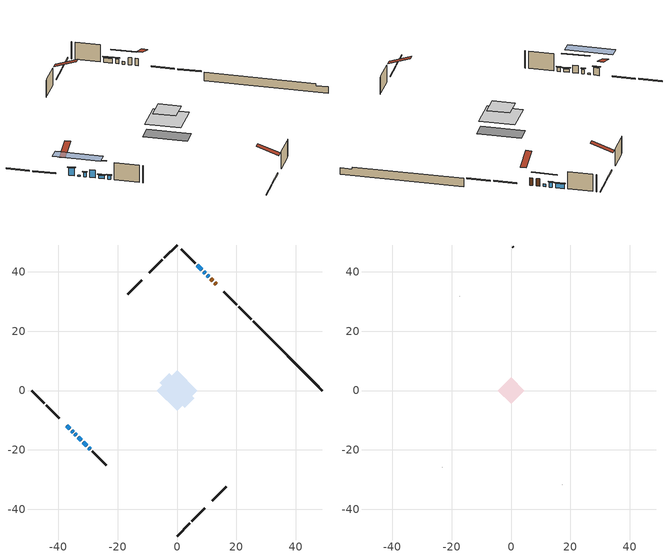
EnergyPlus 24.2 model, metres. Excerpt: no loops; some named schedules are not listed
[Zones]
conditioned space
 floor adiabatic (AdiabaticFloorConstruction): -6.83,0 0,6.83 6.83,0 0,-6.83 z3.36
 floor foundation (Slab1 construction): -5.82,2.56 -2.56,5.82 5.82,-2.56 2.56,-5.82 z-1.52
 wall outside (RimJoist1 construction): 0,-49.03 4.36,-44.66 / -49.03,0 -44.66,-4.36 / 0,49.03 -4.36,44.66 / 25.09,23.93 20.73,28.3 z0.92:1.22
 wall outside (RimJoist2 construction): 5.02,-44.01 9.39,-39.64 / -44.01,-5.02 -39.64,-9.39 / -5.02,44.01 -9.39,39.64 / 20.07,28.96 15.71,33.32 z0.92:1.22
 wall outside (AdiabaticWallConstruction 1): 13.27,35.76 12.67,36.36 / 12.02,37.01 11.42,37.61 z0.92:2.95
 wall outside (AdiabaticWallConstruction): 10.76,38.27 10.22,38.81 z0.92:1.68; -37.2,-11.83 -36.12,-12.91 / -33.29,-15.74 -32.21,-16.82 z0.92:3.05; -35.47,-13.56 -35.03,-14 z0.92:1.23; 9.57,39.46 9.02,40 / 8.37,40.66 6.75,42.28 z0.92:2.19; -34.38,-14.65 -33.95,-15.08 z0.92:2.14; -31.56,-17.47 -30.48,-18.55 z0.92:1.84; -29.82,-19.21 -29.28,-19.75 z0.92:1.94
 wall outside (Wall1 construction): 11.83,-37.2 16.55,-32.48 / -28.62,-20.4 -23.9,-25.13 / -11.83,37.2 -16.55,32.48 / 6.09,42.93 1.37,47.66 z0.92:5.8
 wall foundation (FoundationWall1 construction): 25.75,23.28,-1.52 25.75,23.28,0.92 46.7,2.33,0.92 46.7,2.33,0.34 49.03,0,0.34 49.03,0,-1.52
 window (WindowConstruction): 10.76,38.27 10.22,38.81 z0.92:1.68
 window (WindowConstruction 7): -37.2,-11.83 -36.12,-12.91 z0.92:3.05
 window (WindowConstruction 8): -35.47,-13.56 -35.03,-13.99 z0.92:1.22
 window (WindowConstruction 1): 9.56,39.46 9.03,40 z0.92:2.19
 window (WindowConstruction 2): 8.37,40.66 6.75,42.28 z0.92:2.19
 window (WindowConstruction 3): -34.38,-14.65 -33.95,-15.08 z0.92:2.14
 window (WindowConstruction 4): -33.29,-15.74 -32.21,-16.82 z0.92:3.05
 window (WindowConstruction 5): -31.55,-17.47 -30.48,-18.55 z0.92:1.83
 window (WindowConstruction 6): -29.82,-19.21 -29.28,-19.75 z0.92:1.93
 door (Door): 13.27,35.76 12.67,36.36 z0.92:2.95
 door (Door 1): 12.01,37.01 11.42,37.61 z0.92:2.95
 ceiling adiabatic (AdiabaticFloorConstruction): 0,-6.83 6.83,0 0,6.83 -6.83,0 z3.36
attic - vented
 floor to conditioned space (Floor1 construction Reversed): -4.4,0 0,4.4 4.4,0 0,-4.4 z5.8
 wall outside (Wall3 construction): 17.21,-31.82 17.27,-31.76 / -23.25,-25.78 -23.19,-25.84 / -17.21,31.82 -17.27,31.76 / 0.72,48.31 0.66,48.37 z0.92:5.8
 roof outside (Roof1 construction): 11.17,-37.86,5.8 6.89,-33.58,7.82 5.76,-34.7,7.82 10.04,-38.99,5.8; -37.86,-11.17,5.8 -33.58,-6.89,7.82 -34.7,-5.76,7.82 -38.99,-10.04,5.8; -11.17,37.86,5.8 -6.89,33.58,7.82 -5.76,34.7,7.82 -10.04,38.99,5.8; 13.92,35.11,5.8 9.64,30.82,7.82 10.77,29.7,7.82 15.05,33.98,5.8
shading: 8.06,40.96 12.92,36.11 13.13,36.32 8.28,41.18 z4.73; -35.91,-13.12 -37.41,-11.62 -37.62,-11.83 -36.12,-13.33 z3.35; -30.72,-18.31 -39.78,-9.25 -41.94,-11.41 -32.88,-20.46 z7.32; 8.81,40.21 9.78,39.25 9.99,39.46 9.03,40.43 z2.49; 6.54,42.49 8.58,40.45 8.79,40.66 6.75,42.7 z2.49; -33.74,-15.29 -34.59,-14.44 -34.8,-14.65 -33.95,-15.51 z2.44; -30.05,-18.97 -35.45,-13.58 -35.66,-13.79 -30.27,-19.19 z6.1; -30.27,-18.76 -31.77,-17.26 -31.98,-17.47 -30.48,-18.97 z2.13; -29.07,-19.96 -30.03,-19 -30.24,-19.21 -29.28,-20.17 z2.23
[Building]
Building 1: Terrain=Suburbs
[Site:Location]
Toronto City Centre_ON: Latitude {deg}=43.63; Longitude {deg}=-79.39; Time Zone {hr}=-5; Elevation {m}=77; Keep Site Location Information=Yes
[Site:GroundTemperature:Shallow]
5.01852, 3.26908, 3.12898, 3.95918, 7.29196, 10.6092, 13.4851, 15.3069, 15.4617, 13.9799, 11.1774, 7.9619
[Site:WaterMainsTemperature]
Calculation Method=Schedule; Temperature Schedule=mains temperature schedule
[Material] Roughness=Rough; Thermal Absorptance=0.9
Name | Thickness {m} | Conductivity {W/m-K} | Density {kg/m3} | Specific Heat {J/kg-K} | Solar Absorptance | Visible Absorptance
asphalt or fiberglass shingles | 0.00635 | 0.162714 | 1121.4 | 1465.45 | 0.4 | 0.4
ceiling stud and cavity | 0.1397 | 0.0764328 | 65.682 | 1177.47 | 0.7 | 0.7
concrete 4.0 in. | 0.1016 | 1.803125 | 2242.8 | 837.4 | 0.7 | 0.7
concrete 8.0 in. | 0.2032 | 1.803125 | 2242.8 | 837.4 | 0.7 | 0.7
door material | 0.04445 | 0.053851 | 512.64 | 1214.23 | 0.7 | 0.7
door material 1 | 0.04445 | 0.327969 | 512.64 | 1214.23 | 0.7 | 0.7
floor covering | 0.0127 | 0.0433444 | 54.468 | 1339.84 | 0.6 | 0.6
floor rigid ins; wall rigid ins | 0.512978 | 0.029427 | 32.04 | 1214.23 | 0.7 | 0.7
floor stud and cavity | 0.1397 | 1.75129 | 37.0049 | 1207.88 | 0.7 | 0.7
furniture material conditioned space 1 | 0.1524 | 0.115458 | 640.8 | 1214.23 | 0.6 | 0.6
gypsum board | 0.00254 | 0.160291 | 801 | 837.4 | 0.6 | 0.6
gypsum board 1 | 0.0127 | 0.160291 | 801 | 837.4 | 0.6 | 0.6
osb sheathing 0.75 in. | 0.01905 | 0.115458 | 512.64 | 1214.23 | 0.7 | 0.7
rim joist stud and cavity | 0.0508 | 0.177588 | 50.32683 | 1063.81 | 0.6 | 0.6
rim joist stud and cavity 1 | 0.0508 | 0.182071 | 50.32683 | 1063.81 | 0.6 | 0.6
wall stud and cavity | 0.0889 | 0.258623 | 50.32683 | 1063.81 | 0.7 | 0.7
wall stud and cavity 1 | 0.0889 | 6.9971 | 50.32683 | 1063.81 | 0.6 | 0.6
wall stud and cavity 2 | 0.0889 | 0.380278 | 52.3479 | 1209.89 | 0.7 | 0.7
wall stud and cavity 3 | 0.0889 | 0.391764 | 83.0341 | 1211.67 | 0.7 | 0.7
wood siding | 0.00254 | 0.102417 | 544.68 | 1172.36 | 0.4 | 0.4
wood siding 1; wood siding 2; wood siding 3 | 0.0254 | 0.102417 | 544.68 | 1172.36 | 0.7 | 0.7
[WindowMaterial:SimpleGlazingSystem]
Name | U-Factor {W/m2-K} | Solar Heat Gain Coefficient
WindowMaterial | 3.276206 | 0.46
WindowMaterial 1 | 3.27961 | 0.53
WindowMaterial 2 | 3.27223 | 0.56
WindowMaterial 3 | 3.10132 | 0.6
WindowMaterial 4 | 3.28927 | 0.63
WindowMaterial 5 | 3.28416 | 0.56
WindowMaterial 6 | 3.27848 | 0.5
WindowMaterial 7 | 3.17854 | 0.29
[Construction]
AdiabaticFloorConstruction: floor stud and cavity, floor rigid ins, osb sheathing 0.75 in., floor covering
AdiabaticWallConstruction: wood siding 2, wall rigid ins, wall stud and cavity 2, gypsum board 1
AdiabaticWallConstruction 1: wood siding 3, wall rigid ins, wall stud and cavity 2, gypsum board 1
Door: door material
Door 1: door material 1
Floor1 construction Reversed: gypsum board 1, ceiling stud and cavity
FoundationWall1 construction: concrete 8.0 in.
furniture construction conditioned space 1: furniture material conditioned space 1
PartitionWallConstruction: gypsum board 1, wall stud and cavity 3, gypsum board 1
RimJoist1 construction: wood siding 1, rim joist stud and cavity
RimJoist2 construction: wood siding 1, rim joist stud and cavity 1
Roof1 construction: asphalt or fiberglass shingles
Slab1 construction: concrete 4.0 in.
Wall1 construction: wood siding, wall stud and cavity, gypsum board
Wall3 construction: wood siding, wall stud and cavity 1
WindowConstruction: WindowMaterial
WindowConstruction 1: WindowMaterial 1
WindowConstruction 2: WindowMaterial 2
WindowConstruction 3: WindowMaterial 3
WindowConstruction 4; WindowConstruction 7: WindowMaterial 4
WindowConstruction 5: WindowMaterial 5
WindowConstruction 6: WindowMaterial 6
WindowConstruction 8: WindowMaterial 7
[Zone] Multiplier=1; Part of Total Floor Area=Yes
Name | Volume {m3}
attic - vented | 12.6641
conditioned space | 360.6
[Space]
Name | Zone | Volume {m3}
attic - vented 1 | attic - vented | 12.6641
conditioned space 1 | conditioned space | 360.6
[ZoneInfiltration:EffectiveLeakageArea]
infil attic - vented 1: Zone or Space=attic - vented 1; Schedule=Always On Discrete; Effective Air Leakage Area {cm2}=1627.37; Stack Coefficient=0.000479482; Wind Coefficient=1.47947e-05
[ZoneMixing]
whole house fan mix: Zone or Space=attic - vented; Schedule=Always On Continuous; Design Flow Rate Calculation Method=Flow/Zone; Design Flow Rate {m3/s}=0; Source Zone or Space=conditioned space
[SurfaceProperty:ExposedFoundationPerimeter]
Slab1: Exposed Perimeter Calculation Method=TotalExposedPerimeter; Total Exposed Perimeter {m}=32.919
[InternalMass] Zone or ZoneList=conditioned space; Space or SpaceList=conditioned space 1
Name | Construction | Surface Area {m2}
furniture mass conditioned space 1 | furniture construction conditioned space 1 | 59.1719
partition wall mass | PartitionWallConstruction | 147.93
[Lights]
interior lighting: Zone or ZoneList or Space or SpaceList=conditioned space 1; Schedule=interior lighting schedule; Design Level Calculation Method=LightingLevel; Lighting Level {W}=343.2; Return Air Fraction=0; Fraction Radiant=0.6; Fraction Visible=0.2; Fraction Replaceable=1
[People]
occupants: Zone or ZoneList or Space or SpaceList=conditioned space 1; Number of People Schedule=occupants schedule; Number of People Calculation Method=People; Number of People=3; Fraction Radiant=0.314171; Sensible Heat Fraction=0.56303; Activity Level Schedule=occupants activity schedule; Carbon Dioxide Generation Rate {m3/s-W}=0; Enable ASHRAE 55 Comfort Warnings=No; Mean Radiant Temperature Calculation Type=EnclosureAveraged
[ElectricEquipment] Zone or ZoneList or Space or SpaceList=conditioned space 1; Design Level Calculation Method=EquipmentLevel
Name | Schedule | Design Level {W} | Fraction Latent | Fraction Radiant | Fraction Lost
clothes dryer | clothes dryer schedule | 140.772 | 0.015 | 0.081 | 0.85
clothes washer | clothes washer schedule | 32.1985 | 0.03 | 0.162 | 0.7
cooking range | cooking range schedule | 215.147 | 0.08 | 0.432 | 0.2
dishwasher | dishwasher schedule | 66.8632 | 0.3 | 0.18 | 0.4
fridge | fridge schedule | 72.9452 | 0 | 0.6 | 0
mech vent bath fan 0 | mech vent bath fan 0 schedule | 50.2 | 0 | 0 | 1
mech vent house fan | mech vent house fan schedule | 0 | 0 | 0 | 1
mech vent house fan cfis | mech vent house fan cfis schedule | 0 | 0 | 0 | 0
mech vent range fan 0 | mech vent range fan 0 schedule | 57 | 0 | 0 | 1
misc plug loads | misc plug loads schedule | 494.7 | 0.045 | 0.513 | 0.1
whole house fan | Always On Discrete | 0 | 0 | 0 | 1
[OtherEquipment] Zone or ZoneList or Space or SpaceList=conditioned space 1; Design Level Calculation Method=EquipmentLevel
Name | Fuel Type | Schedule | Design Level {W} | Fraction Latent | Fraction Radiant | Fraction Lost
clothes dryer 1 | Electricity | clothes dryer schedule | 0 | 0.015 | 0.081 | 0.85
cooking range 1 | Electricity | cooking range schedule | 0 | 0.08 | 0.432 | 0.2
general water use latent | None | general water use schedule | 62.594 | 1 | 0 | 0
general water use sensible | None | general water use schedule | -61.6891 | 0 | 0.6 | 0
mech vent house fan latent load | None | Always On Discrete | 0 | 1 | 0 | 0
mech vent house fan sensible load | None | Always On Discrete | 0 | 0 | 0 | 0
water heater energy adjustment1 | NaturalGas | Always On Discrete | 0.01 | 0 | 0 | 1
[ZoneInfiltration:DesignFlowRate] Zone or ZoneList or Space or SpaceList=conditioned space 1; Schedule=Always On Discrete; Design Flow Rate Calculation Method=Flow/Zone; Design Flow Rate {m3/s}=0
infil flow; natural vent flow; whole house fan flow
[Foundation:Kiva]
Foundation Kiva 1: Initial Indoor Air Temperature {C}=18; Wall Height Above Grade {m}=0.919978; Wall Depth Below Slab {m}=0.2032
[Foundation:Kiva:Settings]
Soil Conductivity {W/m-K}=0.849921; Soil Density {kg/m3}=1842.3; Soil Specific Heat {J/kg-K}=418.7; Ground Solar Absorptivity=0.9; Ground Thermal Absorptivity=0.9; Ground Surface Roughness {m}=0.03; Far-Field Width {m}=40; Deep-Ground Boundary Condition=ZeroFlux; Deep-Ground Depth {m}=40; Minimum Cell Dimension {m}=0.2; Maximum Cell Growth Coefficient=3; Simulation Timestep=Timestep
[Exterior:Lights]
exterior lighting: Schedule=exterior lighting schedule; Design Level {W}=75.6
[Schedule:Constant]
Name | Hourly Value
Always On Continuous; mech vent house fan schedule; mech vent house fan cfis schedule; Always On Discrete | 1
occupants activity schedule | 117.228
fridge schedule | 0
[Schedule:Day:Interval]
interior lighting schedule day: No, 01:00, 0.108182, 04:00, 0.0901515, 05:00, 0.0991667, 06:00, 0.162273, 07:00, 0.270455, 08:00, 0.342576, 10:00, 0.369621, 11:00, 0.351591, 12:00, 0.333561, 13:00, 0.324545, 14:00, 0.31553, 15:00, 0.333561, 16:00, 0.369621, 17:00, 0.450758, 18:00, 0.585985, 19:00, 0.775303, 20:00, 0.955606, 21:00, 0.991667, 22:00, 0.712197, 23:00, 0.360606, 24:00, 0.162273
interior lighting schedule default day: No, 24:00, 0
[Schedule:Week:Daily]
interior lighting schedule Week Rule - Jan1-Jan27: interior lighting schedule day, interior lighting schedule day, interior lighting schedule day, interior lighting schedule day, interior lighting schedule day, interior lighting schedule day, interior lighting schedule day, interior lighting schedule default day, interior lighting schedule default day, interior lighting schedule default day, interior lighting schedule default day, interior lighting schedule default day
interior lighting schedule Week Rule - Jan28-Feb3: interior lighting schedule day, interior lighting schedule day, interior lighting schedule day, interior lighting schedule day, interior lighting schedule day 1, interior lighting schedule day 1, interior lighting schedule day 1, interior lighting schedule default day, interior lighting schedule default day, interior lighting schedule default day, interior lighting schedule default day, interior lighting schedule default day
interior lighting schedule Week Rule - Feb4-Feb24: interior lighting schedule day 1, interior lighting schedule day 1, interior lighting schedule day 1, interior lighting schedule day 1, interior lighting schedule day 1, interior lighting schedule day 1, interior lighting schedule day 1, interior lighting schedule default day, interior lighting schedule default day, interior lighting schedule default day, interior lighting schedule default day, interior lighting schedule default day
interior lighting schedule Week Rule - Feb25-Mar3: interior lighting schedule day 1, interior lighting schedule day 1, interior lighting schedule day 1, interior lighting schedule day 1, interior lighting schedule day 2, interior lighting schedule day 2, interior lighting schedule day 2, interior lighting schedule default day, interior lighting schedule default day, interior lighting schedule default day, interior lighting schedule default day, interior lighting schedule default day
interior lighting schedule Week Rule - Mar4-Mar31: interior lighting schedule day 2, interior lighting schedule day 2, interior lighting schedule day 2, interior lighting schedule day 2, interior lighting schedule day 2, interior lighting schedule day 2, interior lighting schedule day 2, interior lighting schedule default day, interior lighting schedule default day, interior lighting schedule default day, interior lighting schedule default day, interior lighting schedule default day
interior lighting schedule Week Rule - Apr1-Apr28: interior lighting schedule day 3, interior lighting schedule day 3, interior lighting schedule day 3, interior lighting schedule day 3, interior lighting schedule day 3, interior lighting schedule day 3, interior lighting schedule day 3, interior lighting schedule default day, interior lighting schedule default day, interior lighting schedule default day, interior lighting schedule default day, interior lighting schedule default day
interior lighting schedule Week Rule - Apr29-May5: interior lighting schedule day 3, interior lighting schedule day 3, interior lighting schedule day 4, interior lighting schedule day 4, interior lighting schedule day 4, interior lighting schedule day 4, interior lighting schedule day 4, interior lighting schedule default day, interior lighting schedule default day, interior lighting schedule default day, interior lighting schedule default day, interior lighting schedule default day
interior lighting schedule Week Rule - May6-May26: interior lighting schedule day 4, interior lighting schedule day 4, interior lighting schedule day 4, interior lighting schedule day 4, interior lighting schedule day 4, interior lighting schedule day 4, interior lighting schedule day 4, interior lighting schedule default day, interior lighting schedule default day, interior lighting schedule default day, interior lighting schedule default day, interior lighting schedule default day
interior lighting schedule Week Rule - May27-Jun2: interior lighting schedule day 4, interior lighting schedule day 4, interior lighting schedule day 4, interior lighting schedule day 4, interior lighting schedule day 4, interior lighting schedule day 5, interior lighting schedule day 5, interior lighting schedule default day, interior lighting schedule default day, interior lighting schedule default day, interior lighting schedule default day, interior lighting schedule default day
interior lighting schedule Week Rule - Jun3-Jun30: interior lighting schedule day 5, interior lighting schedule day 5, interior lighting schedule day 5, interior lighting schedule day 5, interior lighting schedule day 5, interior lighting schedule day 5, interior lighting schedule day 5, interior lighting schedule default day, interior lighting schedule default day, interior lighting schedule default day, interior lighting schedule default day, interior lighting schedule default day
interior lighting schedule Week Rule - Jul1-Jul28: interior lighting schedule day 6, interior lighting schedule day 6, interior lighting schedule day 6, interior lighting schedule day 6, interior lighting schedule day 6, interior lighting schedule day 6, interior lighting schedule day 6, interior lighting schedule default day, interior lighting schedule default day, interior lighting schedule default day, interior lighting schedule default day, interior lighting schedule default day
interior lighting schedule Week Rule - Jul29-Aug4: interior lighting schedule day 6, interior lighting schedule day 6, interior lighting schedule day 6, interior lighting schedule day 7, interior lighting schedule day 7, interior lighting schedule day 7, interior lighting schedule day 7, interior lighting schedule default day, interior lighting schedule default day, interior lighting schedule default day, interior lighting schedule default day, interior lighting schedule default day
interior lighting schedule Week Rule - Aug5-Aug25: interior lighting schedule day 7, interior lighting schedule day 7, interior lighting schedule day 7, interior lighting schedule day 7, interior lighting schedule day 7, interior lighting schedule day 7, interior lighting schedule day 7, interior lighting schedule default day, interior lighting schedule default day, interior lighting schedule default day, interior lighting schedule default day, interior lighting schedule default day
interior lighting schedule Week Rule - Aug26-Sep1: interior lighting schedule day 7, interior lighting schedule day 7, interior lighting schedule day 7, interior lighting schedule day 7, interior lighting schedule day 7, interior lighting schedule day 7, interior lighting schedule day 8, interior lighting schedule default day, interior lighting schedule default day, interior lighting schedule default day, interior lighting schedule default day, interior lighting schedule default day
interior lighting schedule Week Rule - Sep2-Sep29: interior lighting schedule day 8, interior lighting schedule day 8, interior lighting schedule day 8, interior lighting schedule day 8, interior lighting schedule day 8, interior lighting schedule day 8, interior lighting schedule day 8, interior lighting schedule default day, interior lighting schedule default day, interior lighting schedule default day, interior lighting schedule default day, interior lighting schedule default day
interior lighting schedule Week Rule - Sep30-Oct6: interior lighting schedule day 8, interior lighting schedule day 9, interior lighting schedule day 9, interior lighting schedule day 9, interior lighting schedule day 9, interior lighting schedule day 9, interior lighting schedule day 9, interior lighting schedule default day, interior lighting schedule default day, interior lighting schedule default day, interior lighting schedule default day, interior lighting schedule default day
interior lighting schedule Week Rule - Oct7-Oct27: interior lighting schedule day 9, interior lighting schedule day 9, interior lighting schedule day 9, interior lighting schedule day 9, interior lighting schedule day 9, interior lighting schedule day 9, interior lighting schedule day 9, interior lighting schedule default day, interior lighting schedule default day, interior lighting schedule default day, interior lighting schedule default day, interior lighting schedule default day
interior lighting schedule Week Rule - Oct28-Nov3: interior lighting schedule day 9, interior lighting schedule day 9, interior lighting schedule day 9, interior lighting schedule day 9, interior lighting schedule day 10, interior lighting schedule day 10, interior lighting schedule day 10, interior lighting schedule default day, interior lighting schedule default day, interior lighting schedule default day, interior lighting schedule default day, interior lighting schedule default day
interior lighting schedule Week Rule - Nov4-Nov24: interior lighting schedule day 10, interior lighting schedule day 10, interior lighting schedule day 10, interior lighting schedule day 10, interior lighting schedule day 10, interior lighting schedule day 10, interior lighting schedule day 10, interior lighting schedule default day, interior lighting schedule default day, interior lighting schedule default day, interior lighting schedule default day, interior lighting schedule default day
interior lighting schedule Week Rule - Nov25-Dec1: interior lighting schedule day 10, interior lighting schedule day 10, interior lighting schedule day 10, interior lighting schedule day 10, interior lighting schedule day 10, interior lighting schedule day 10, interior lighting schedule day 11, interior lighting schedule default day, interior lighting schedule default day, interior lighting schedule default day, interior lighting schedule default day, interior lighting schedule default day
interior lighting schedule Week Rule - Dec2-Dec31: interior lighting schedule day 11, interior lighting schedule day 11, interior lighting schedule day 11, interior lighting schedule day 11, interior lighting schedule day 11, interior lighting schedule day 11, interior lighting schedule day 11, interior lighting schedule default day, interior lighting schedule default day, interior lighting schedule default day, interior lighting schedule default day, interior lighting schedule default day
occupants schedule Week Rule - Jan1-Dec31: occupants schedule day, occupants schedule day, occupants schedule day, occupants schedule day, occupants schedule day, occupants schedule day, occupants schedule day, occupants schedule default day, occupants schedule default day, occupants schedule default day, occupants schedule default day, occupants schedule default day
clothes dryer schedule Week Rule - Jan1-Dec31: clothes dryer schedule day, clothes dryer schedule day, clothes dryer schedule day, clothes dryer schedule day, clothes dryer schedule day, clothes dryer schedule day, clothes dryer schedule day, clothes dryer schedule default day, clothes dryer schedule default day, clothes dryer schedule default day, clothes dryer schedule default day, clothes dryer schedule default day
clothes washer schedule Week Rule - Jan1-Dec31: clothes washer schedule day, clothes washer schedule day, clothes washer schedule day, clothes washer schedule day, clothes washer schedule day, clothes washer schedule day, clothes washer schedule day, clothes washer schedule default day, clothes washer schedule default day, clothes washer schedule default day, clothes washer schedule default day, clothes washer schedule default day
cooking range schedule Week Rule - Jan1-Dec31: cooking range schedule day, cooking range schedule day, cooking range schedule day, cooking range schedule day, cooking range schedule day, cooking range schedule day, cooking range schedule day, cooking range schedule default day, cooking range schedule default day, cooking range schedule default day, cooking range schedule default day, cooking range schedule default day
dishwasher schedule Week Rule - Jan1-Dec31: dishwasher schedule day, dishwasher schedule day, dishwasher schedule day, dishwasher schedule day, dishwasher schedule day, dishwasher schedule day, dishwasher schedule day, dishwasher schedule default day, dishwasher schedule default day, dishwasher schedule default day, dishwasher schedule default day, dishwasher schedule default day
mech vent bath fan 0 schedule Week Rule - Jan1-Dec31: mech vent bath fan 0 schedule day, mech vent bath fan 0 schedule day, mech vent bath fan 0 schedule day, mech vent bath fan 0 schedule day, mech vent bath fan 0 schedule day, mech vent bath fan 0 schedule day, mech vent bath fan 0 schedule day, mech vent bath fan 0 schedule default day, mech vent bath fan 0 schedule default day, mech vent bath fan 0 schedule default day, mech vent bath fan 0 schedule default day, mech vent bath fan 0 schedule default day
mech vent range fan 0 schedule Week Rule - Jan1-Dec31: mech vent range fan 0 schedule day, mech vent range fan 0 schedule day, mech vent range fan 0 schedule day, mech vent range fan 0 schedule day, mech vent range fan 0 schedule day, mech vent range fan 0 schedule day, mech vent range fan 0 schedule day, mech vent range fan 0 schedule default day, mech vent range fan 0 schedule default day, mech vent range fan 0 schedule default day, mech vent range fan 0 schedule default day, mech vent range fan 0 schedule default day
misc plug loads schedule Week Rule - Jan1-Dec31: misc plug loads schedule day, misc plug loads schedule day, misc plug loads schedule day, misc plug loads schedule day, misc plug loads schedule day, misc plug loads schedule day, misc plug loads schedule day, misc plug loads schedule default day, misc plug loads schedule default day, misc plug loads schedule default day, misc plug loads schedule default day, misc plug loads schedule default day
general water use schedule Week Rule - Jan1-Dec31: general water use schedule day, general water use schedule day, general water use schedule day, general water use schedule day, general water use schedule day, general water use schedule day, general water use schedule day, general water use schedule default day, general water use schedule default day, general water use schedule default day, general water use schedule default day, general water use schedule default day
exterior lighting schedule Week Rule - Jan1-Jan27: exterior lighting schedule day, exterior lighting schedule day, exterior lighting schedule day, exterior lighting schedule day, exterior lighting schedule day, exterior lighting schedule day, exterior lighting schedule day, exterior lighting schedule default day, exterior lighting schedule default day, exterior lighting schedule default day, exterior lighting schedule default day, exterior lighting schedule default day
exterior lighting schedule Week Rule - Jan28-Feb3: exterior lighting schedule day, exterior lighting schedule day, exterior lighting schedule day, exterior lighting schedule day, exterior lighting schedule day 1, exterior lighting schedule day 1, exterior lighting schedule day 1, exterior lighting schedule default day, exterior lighting schedule default day, exterior lighting schedule default day, exterior lighting schedule default day, exterior lighting schedule default day
exterior lighting schedule Week Rule - Feb4-Feb24: exterior lighting schedule day 1, exterior lighting schedule day 1, exterior lighting schedule day 1, exterior lighting schedule day 1, exterior lighting schedule day 1, exterior lighting schedule day 1, exterior lighting schedule day 1, exterior lighting schedule default day, exterior lighting schedule default day, exterior lighting schedule default day, exterior lighting schedule default day, exterior lighting schedule default day
exterior lighting schedule Week Rule - Feb25-Mar3: exterior lighting schedule day 1, exterior lighting schedule day 1, exterior lighting schedule day 1, exterior lighting schedule day 1, exterior lighting schedule day 2, exterior lighting schedule day 2, exterior lighting schedule day 2, exterior lighting schedule default day, exterior lighting schedule default day, exterior lighting schedule default day, exterior lighting schedule default day, exterior lighting schedule default day
exterior lighting schedule Week Rule - Mar4-Mar31: exterior lighting schedule day 2, exterior lighting schedule day 2, exterior lighting schedule day 2, exterior lighting schedule day 2, exterior lighting schedule day 2, exterior lighting schedule day 2, exterior lighting schedule day 2, exterior lighting schedule default day, exterior lighting schedule default day, exterior lighting schedule default day, exterior lighting schedule default day, exterior lighting schedule default day
exterior lighting schedule Week Rule - Apr1-Apr28: exterior lighting schedule day 3, exterior lighting schedule day 3, exterior lighting schedule day 3, exterior lighting schedule day 3, exterior lighting schedule day 3, exterior lighting schedule day 3, exterior lighting schedule day 3, exterior lighting schedule default day, exterior lighting schedule default day, exterior lighting schedule default day, exterior lighting schedule default day, exterior lighting schedule default day
exterior lighting schedule Week Rule - Apr29-May5: exterior lighting schedule day 3, exterior lighting schedule day 3, exterior lighting schedule day 4, exterior lighting schedule day 4, exterior lighting schedule day 4, exterior lighting schedule day 4, exterior lighting schedule day 4, exterior lighting schedule default day, exterior lighting schedule default day, exterior lighting schedule default day, exterior lighting schedule default day, exterior lighting schedule default day
exterior lighting schedule Week Rule - May6-May26: exterior lighting schedule day 4, exterior lighting schedule day 4, exterior lighting schedule day 4, exterior lighting schedule day 4, exterior lighting schedule day 4, exterior lighting schedule day 4, exterior lighting schedule day 4, exterior lighting schedule default day, exterior lighting schedule default day, exterior lighting schedule default day, exterior lighting schedule default day, exterior lighting schedule default day
exterior lighting schedule Week Rule - May27-Jun2: exterior lighting schedule day 4, exterior lighting schedule day 4, exterior lighting schedule day 4, exterior lighting schedule day 4, exterior lighting schedule day 4, exterior lighting schedule day 5, exterior lighting schedule day 5, exterior lighting schedule default day, exterior lighting schedule default day, exterior lighting schedule default day, exterior lighting schedule default day, exterior lighting schedule default day
exterior lighting schedule Week Rule - Jun3-Jun30: exterior lighting schedule day 5, exterior lighting schedule day 5, exterior lighting schedule day 5, exterior lighting schedule day 5, exterior lighting schedule day 5, exterior lighting schedule day 5, exterior lighting schedule day 5, exterior lighting schedule default day, exterior lighting schedule default day, exterior lighting schedule default day, exterior lighting schedule default day, exterior lighting schedule default day
exterior lighting schedule Week Rule - Jul1-Jul28: exterior lighting schedule day 6, exterior lighting schedule day 6, exterior lighting schedule day 6, exterior lighting schedule day 6, exterior lighting schedule day 6, exterior lighting schedule day 6, exterior lighting schedule day 6, exterior lighting schedule default day, exterior lighting schedule default day, exterior lighting schedule default day, exterior lighting schedule default day, exterior lighting schedule default day
exterior lighting schedule Week Rule - Jul29-Aug4: exterior lighting schedule day 6, exterior lighting schedule day 6, exterior lighting schedule day 6, exterior lighting schedule day 7, exterior lighting schedule day 7, exterior lighting schedule day 7, exterior lighting schedule day 7, exterior lighting schedule default day, exterior lighting schedule default day, exterior lighting schedule default day, exterior lighting schedule default day, exterior lighting schedule default day
exterior lighting schedule Week Rule - Aug5-Aug25: exterior lighting schedule day 7, exterior lighting schedule day 7, exterior lighting schedule day 7, exterior lighting schedule day 7, exterior lighting schedule day 7, exterior lighting schedule day 7, exterior lighting schedule day 7, exterior lighting schedule default day, exterior lighting schedule default day, exterior lighting schedule default day, exterior lighting schedule default day, exterior lighting schedule default day
exterior lighting schedule Week Rule - Aug26-Sep1: exterior lighting schedule day 7, exterior lighting schedule day 7, exterior lighting schedule day 7, exterior lighting schedule day 7, exterior lighting schedule day 7, exterior lighting schedule day 7, exterior lighting schedule day 8, exterior lighting schedule default day, exterior lighting schedule default day, exterior lighting schedule default day, exterior lighting schedule default day, exterior lighting schedule default day
exterior lighting schedule Week Rule - Sep2-Sep29: exterior lighting schedule day 8, exterior lighting schedule day 8, exterior lighting schedule day 8, exterior lighting schedule day 8, exterior lighting schedule day 8, exterior lighting schedule day 8, exterior lighting schedule day 8, exterior lighting schedule default day, exterior lighting schedule default day, exterior lighting schedule default day, exterior lighting schedule default day, exterior lighting schedule default day
exterior lighting schedule Week Rule - Sep30-Oct6: exterior lighting schedule day 8, exterior lighting schedule day 9, exterior lighting schedule day 9, exterior lighting schedule day 9, exterior lighting schedule day 9, exterior lighting schedule day 9, exterior lighting schedule day 9, exterior lighting schedule default day, exterior lighting schedule default day, exterior lighting schedule default day, exterior lighting schedule default day, exterior lighting schedule default day
exterior lighting schedule Week Rule - Oct7-Oct27: exterior lighting schedule day 9, exterior lighting schedule day 9, exterior lighting schedule day 9, exterior lighting schedule day 9, exterior lighting schedule day 9, exterior lighting schedule day 9, exterior lighting schedule day 9, exterior lighting schedule default day, exterior lighting schedule default day, exterior lighting schedule default day, exterior lighting schedule default day, exterior lighting schedule default day
exterior lighting schedule Week Rule - Oct28-Nov3: exterior lighting schedule day 9, exterior lighting schedule day 9, exterior lighting schedule day 9, exterior lighting schedule day 9, exterior lighting schedule day 10, exterior lighting schedule day 10, exterior lighting schedule day 10, exterior lighting schedule default day, exterior lighting schedule default day, exterior lighting schedule default day, exterior lighting schedule default day, exterior lighting schedule default day
exterior lighting schedule Week Rule - Nov4-Nov24: exterior lighting schedule day 10, exterior lighting schedule day 10, exterior lighting schedule day 10, exterior lighting schedule day 10, exterior lighting schedule day 10, exterior lighting schedule day 10, exterior lighting schedule day 10, exterior lighting schedule default day, exterior lighting schedule default day, exterior lighting schedule default day, exterior lighting schedule default day, exterior lighting schedule default day
exterior lighting schedule Week Rule - Nov25-Dec1: exterior lighting schedule day 10, exterior lighting schedule day 10, exterior lighting schedule day 10, exterior lighting schedule day 10, exterior lighting schedule day 10, exterior lighting schedule day 10, exterior lighting schedule day 11, exterior lighting schedule default day, exterior lighting schedule default day, exterior lighting schedule default day, exterior lighting schedule default day, exterior lighting schedule default day
exterior lighting schedule Week Rule - Dec2-Dec31: exterior lighting schedule day 11, exterior lighting schedule day 11, exterior lighting schedule day 11, exterior lighting schedule day 11, exterior lighting schedule day 11, exterior lighting schedule day 11, exterior lighting schedule day 11, exterior lighting schedule default day, exterior lighting schedule default day, exterior lighting schedule default day, exterior lighting schedule default day, exterior lighting schedule default day
[Schedule:Year]
interior lighting schedule: interior lighting schedule Week Rule - Jan1-Jan27, 1, 1, 1, 27, interior lighting schedule Week Rule - Jan28-Feb3, 1, 28, 2, 3, interior lighting schedule Week Rule - Feb4-Feb24, 2, 4, 2, 24, interior lighting schedule Week Rule - Feb25-Mar3, 2, 25, 3, 3, interior lighting schedule Week Rule - Mar4-Mar31, 3, 4, 3, 31, interior lighting schedule Week Rule - Apr1-Apr28, 4, 1, 4, 28, interior lighting schedule Week Rule - Apr29-May5, 4, 29, 5, 5, interior lighting schedule Week Rule - May6-May26, 5, 6, 5, 26, interior lighting schedule Week Rule - May27-Jun2, 5, 27, 6, 2, interior lighting schedule Week Rule - Jun3-Jun30, 6, 3, 6, 30, interior lighting schedule Week Rule - Jul1-Jul28, 7, 1, 7, 28, interior lighting schedule Week Rule - Jul29-Aug4, 7, 29, 8, 4, interior lighting schedule Week Rule - Aug5-Aug25, 8, 5, 8, 25, interior lighting schedule Week Rule - Aug26-Sep1, 8, 26, 9, 1, interior lighting schedule Week Rule - Sep2-Sep29, 9, 2, 9, 29, interior lighting schedule Week Rule - Sep30-Oct6, 9, 30, 10, 6, interior lighting schedule Week Rule - Oct7-Oct27, 10, 7, 10, 27, interior lighting schedule Week Rule - Oct28-Nov3, 10, 28, 11, 3, interior lighting schedule Week Rule - Nov4-Nov24, 11, 4, 11, 24, interior lighting schedule Week Rule - Nov25-Dec1, 11, 25, 12, 1, interior lighting schedule Week Rule - Dec2-Dec31, 12, 2, 12, 31
occupants schedule: occupants schedule Week Rule - Jan1-Dec31, 1, 1, 12, 31
clothes dryer schedule: clothes dryer schedule Week Rule - Jan1-Dec31, 1, 1, 12, 31
clothes washer schedule: clothes washer schedule Week Rule - Jan1-Dec31, 1, 1, 12, 31
cooking range schedule: cooking range schedule Week Rule - Jan1-Dec31, 1, 1, 12, 31
dishwasher schedule: dishwasher schedule Week Rule - Jan1-Dec31, 1, 1, 12, 31
mech vent bath fan 0 schedule: mech vent bath fan 0 schedule Week Rule - Jan1-Dec31, 1, 1, 12, 31
mech vent range fan 0 schedule: mech vent range fan 0 schedule Week Rule - Jan1-Dec31, 1, 1, 12, 31
misc plug loads schedule: misc plug loads schedule Week Rule - Jan1-Dec31, 1, 1, 12, 31
general water use schedule: general water use schedule Week Rule - Jan1-Dec31, 1, 1, 12, 31
exterior lighting schedule: exterior lighting schedule Week Rule - Jan1-Jan27, 1, 1, 1, 27, exterior lighting schedule Week Rule - Jan28-Feb3, 1, 28, 2, 3, exterior lighting schedule Week Rule - Feb4-Feb24, 2, 4, 2, 24, exterior lighting schedule Week Rule - Feb25-Mar3, 2, 25, 3, 3, exterior lighting schedule Week Rule - Mar4-Mar31, 3, 4, 3, 31, exterior lighting schedule Week Rule - Apr1-Apr28, 4, 1, 4, 28, exterior lighting schedule Week Rule - Apr29-May5, 4, 29, 5, 5, exterior lighting schedule Week Rule - May6-May26, 5, 6, 5, 26, exterior lighting schedule Week Rule - May27-Jun2, 5, 27, 6, 2, exterior lighting schedule Week Rule - Jun3-Jun30, 6, 3, 6, 30, exterior lighting schedule Week Rule - Jul1-Jul28, 7, 1, 7, 28, exterior lighting schedule Week Rule - Jul29-Aug4, 7, 29, 8, 4, exterior lighting schedule Week Rule - Aug5-Aug25, 8, 5, 8, 25, exterior lighting schedule Week Rule - Aug26-Sep1, 8, 26, 9, 1, exterior lighting schedule Week Rule - Sep2-Sep29, 9, 2, 9, 29, exterior lighting schedule Week Rule - Sep30-Oct6, 9, 30, 10, 6, exterior lighting schedule Week Rule - Oct7-Oct27, 10, 7, 10, 27, exterior lighting schedule Week Rule - Oct28-Nov3, 10, 28, 11, 3, exterior lighting schedule Week Rule - Nov4-Nov24, 11, 4, 11, 24, exterior lighting schedule Week Rule - Nov25-Dec1, 11, 25, 12, 1, exterior lighting schedule Week Rule - Dec2-Dec31, 12, 2, 12, 31
[Schedule:Compact]
mains temperature schedule: Through: 01/01, For: AllDays, Until: 24:00, 8.80333, Through: 01/02, For: AllDays, Until: 24:00, 8.74333, Through: 01/03, For: AllDays, Until: 24:00, 8.68389, Through: 01/04, For: AllDays, Until: 24:00, 8.62611, Through: 01/05, For: AllDays, Until: 24:00, 8.56944, Through: 01/06, For: AllDays, Until: 24:00, 8.51389, Through: 01/07, For: AllDays, Until: 24:00, 8.45944, Through: 01/08, For: AllDays, Until: 24:00, 8.40611, Through: 01/09, For: AllDays, Until: 24:00, 8.35389, Through: 01/10, For: AllDays, Until: 24:00, 8.30278, Through: 01/11, For: AllDays, Until: 24:00, 8.25333, Through: 01/12, For: AllDays, Until: 24:00, 8.205, Through: 01/13, For: AllDays, Until: 24:00, 8.15778, Through: 01/14, For: AllDays, Until: 24:00, 8.11222, Through: 01/15, For: AllDays, Until: 24:00, 8.06778, Through: 01/16, For: AllDays, Until: 24:00, 8.02444, Through: 01/17, For: AllDays, Until: 24:00, 7.98222, Through: 01/18, For: AllDays, Until: 24:00, 7.94167, Through: 01/19, For: AllDays, Until: 24:00, 7.90222, Through: 01/20, For: AllDays, Until: 24:00, 7.86444, Through: 01/21, For: AllDays, Until: 24:00, 7.82778, Through: 01/22, For: AllDays, Until: 24:00, 7.79278, Through: 01/23, For: AllDays, Until: 24:00, 7.75889, Through: 01/24, For: AllDays, Until: 24:00, 7.72667, Through: 01/25, For: AllDays, Until: 24:00, 7.69556, Through: 01/26, For: AllDays, Until: 24:00, 7.66611, Through: 01/27, For: AllDays, Until: 24:00, 7.63778, Through: 01/28, For: AllDays, Until: 24:00, 7.61111, Through: 01/29, For: AllDays, Until: 24:00, 7.58556, Through: 01/30, For: AllDays, Until: 24:00, 7.56167, Through: 01/31, For: AllDays, Until: 24:00, 7.53944, Through: 02/01, For: AllDays, Until: 24:00, 7.51833, Through: 02/02, For: AllDays, Until: 24:00, 7.49889, Through: 02/03, For: AllDays, Until: 24:00, 7.48111, Through: 02/04, For: AllDays, Until: 24:00, 7.46444, Through: 02/05, For: AllDays, Until: 24:00, 7.44944, Through: 02/06, For: AllDays, Until: 24:00, 7.43556, Through: 02/07, For: AllDays, Until: 24:00, 7.42333, Through: 02/08, For: AllDays, Until: 24:00, 7.41278, Through: 02/09, For: AllDays, Until: 24:00, 7.40389, Through: 02/10, For: AllDays, Until: 24:00, 7.39611, Through: 02/11, For: AllDays, Until: 24:00, 7.39, Through: 02/12, For: AllDays, Until: 24:00, 7.38556, Through: 02/13, For: AllDays, Until: 24:00, 7.38222, Through: 02/14, For: AllDays, Until: 24:00, 7.38056, Through: 02/15, For: AllDays, Until: 24:00, 7.38056, Through: 02/16, For: AllDays, Until: 24:00, 7.38222, Through: 02/17, For: AllDays, Until: 24:00, 7.385, Through: 02/18, For: AllDays, Until: 24:00, 7.38944, Through: 02/19, For: AllDays, Until: 24:00, 7.395, Through: 02/20, For: AllDays, Until: 24:00, 7.40278, Through: 02/21, For: AllDays, Until: 24:00, 7.41167, Through: 02/22, For: AllDays, Until: 24:00, 7.42222, Through: 02/23, For: AllDays, Until: 24:00, 7.43389, Through: 02/24, For: AllDays, Until: 24:00, 7.44722, Through: 02/25, For: AllDays, Until: 24:00, 7.46222, Through: 02/26, For: AllDays, Until: 24:00, 7.47833, Through: 02/27, For: AllDays, Until: 24:00, 7.49611, Through: 02/28, For: AllDays, Until: 24:00, 7.51556, Through: 03/01, For: AllDays, Until: 24:00, 7.53667, Through: 03/02, For: AllDays, Until: 24:00, 7.55889, Through: 03/03, For: AllDays, Until: 24:00, 7.58222, Through: 03/04, For: AllDays, Until: 24:00, 7.60722, Through: 03/05, For: AllDays, Until: 24:00, 7.63389, Through: 03/06, For: AllDays, Until: 24:00, 7.66222, Through: 03/07, For: AllDays, Until: 24:00, 7.69111, Through: 03/08, For: AllDays, Until: 24:00, 7.72222, Through: 03/09, For: AllDays, Until: 24:00, 7.75444, Through: 03/10, For: AllDays, Until: 24:00, 7.78778, Through: 03/11, For: AllDays, Until: 24:00, 7.82278, Through: 03/12, For: AllDays, Until: 24:00, 7.85944, Through: 03/13, For: AllDays, Until: 24:00, 7.89722, Through: 03/14, For: AllDays, Until: 24:00, 7.93611, Through: 03/15, For: AllDays, Until: 24:00, 7.97667, Through: 03/16, For: AllDays, Until: 24:00, 8.01833, Through: 03/17, For: AllDays, Until: 24:00, 8.06167, Through: 03/18, For: AllDays, Until: 24:00, 8.10611, Through: 03/19, For: AllDays, Until: 24:00, 8.15167, Through: 03/20, For: AllDays, Until: 24:00, 8.19833, Through: 03/21, For: AllDays, Until: 24:00, 8.24667, Through: 03/22, For: AllDays, Until: 24:00, 8.29611, Through: 03/23, For: AllDays, Until: 24:00, 8.34667, Through: 03/24, For: AllDays, Until: 24:00, 8.39889, Through: 03/25, For: AllDays, Until: 24:00, 8.45167, Through: 03/26, For: AllDays, Until: 24:00, 8.50611, Through: 03/27, For: AllDays, Until: 24:00, 8.56167, Through: 03/28, For: AllDays, Until: 24:00, 8.61833, Through: 03/29, For: AllDays, Until: 24:00, 8.67611, Through: 03/30, For: AllDays, Until: 24:00, 8.735, Through: 03/31, For: AllDays, Until: 24:00, 8.795, Through: 04/01, For: AllDays, Until: 24:00, 8.85611, Through: 04/02, For: AllDays, Until: 24:00, 8.91833, Through: 04/03, For: AllDays, Until: 24:00, 8.98167, Through: 04/04, For: AllDays, Until: 24:00, 9.04556, Through: 04/05, For: AllDays, Until: 24:00, 9.11111, Through: 04/06, For: AllDays, Until: 24:00, 9.17722, Through: 04/07, For: AllDays, Until: 24:00, 9.24444, Through: 04/08, For: AllDays, Until: 24:00, 9.31222, Through: 04/09, For: AllDays, Until: 24:00, 9.38167, Through: 04/10, For: AllDays, Until: 24:00, 9.45167, Through: 04/11, For: AllDays, Until: 24:00, 9.52222, Through: 04/12, For: AllDays, Until: 24:00, 9.59444, Through: 04/13, For: AllDays, Until: 24:00, 9.66667, Through: 04/14, For: AllDays, Until: 24:00, 9.74, Through: 04/15, For: AllDays, Until: 24:00, 9.81444, Through: 04/16, For: AllDays, Until: 24:00, 9.88944, Through: 04/17, For: AllDays, Until: 24:00, 9.96556, Through: 04/18, For: AllDays, Until: 24:00, 10.0417, Through: 04/19, For: AllDays, Until: 24:00, 10.1189, Through: 04/20, For: AllDays, Until: 24:00, 10.1972, Through: 04/21, For: AllDays, Until: 24:00, 10.2756, Through: 04/22, For: AllDays, Until: 24:00, 10.355, Through: 04/23, For: AllDays, Until: 24:00, 10.435, Through: 04/24, For: AllDays, Until: 24:00, 10.515, Through: 04/25, For: AllDays, Until: 24:00, 10.5961, Through: 04/26, For: AllDays, Until: 24:00, 10.6778, Through: 04/27, For: AllDays, Until: 24:00, 10.76, Through: 04/28, For: AllDays, Until: 24:00, 10.8428, Through: 04/29, For: AllDays, Until: 24:00, 10.9261, Through: 04/30, For: AllDays, Until: 24:00, 11.0094, Through: 05/01, For: AllDays, Until: 24:00, 11.0933, Through: 05/02, For: AllDays, Until: 24:00, 11.1778, Through: 05/03, For: AllDays, Until: 24:00, 11.2628, Through: 05/04, For: AllDays, Until: 24:00, 11.3478, Through: 05/05, For: AllDays, Until: 24:00, 11.4333, Through: 05/06, For: AllDays, Until: 24:00, 11.5189, Through: 05/07, For: AllDays, Until: 24:00, 11.605, Through: 05/08, For: AllDays, Until: 24:00, 11.6917, Through: 05/09, For: AllDays, Until: 24:00, 11.7778, Through: 05/10, For: AllDays, Until: 24:00, 11.865, Through: 05/11, For: AllDays, Until: 24:00, 11.9517, Through: 05/12, For: AllDays, Until: 24:00, 12.0389, Through: 05/13, For: AllDays, Until: 24:00, 12.1261, Through: 05/14, For: AllDays, Until: 24:00, 12.2133, Through: 05/15, For: AllDays, Until: 24:00, 12.3006, Through: 05/16, For: AllDays, Until: 24:00, 12.3883, Through: 05/17, For: AllDays, Until: 24:00, 12.4756, Through: 05/18, For: AllDays, Until: 24:00, 12.5628, Through: 05/19, For: AllDays, Until: 24:00, 12.6506, Through: 05/20, For: AllDays, Until: 24:00, 12.7378, Through: 05/21, For: AllDays, Until: 24:00, 12.825, Through: 05/22, For: AllDays, Until: 24:00, 12.9122, Through: 05/23, For: AllDays, Until: 24:00, 12.9994, Through: 05/24, For: AllDays, Until: 24:00, 13.0861, Through: 05/25, For: AllDays, Until: 24:00, 13.1728, Through: 05/26, For: AllDays, Until: 24:00, 13.2594, Through: 05/27, For: AllDays, Until: 24:00, 13.3456, Through: 05/28, For: AllDays, Until: 24:00, 13.4317, Through: 05/29, For: AllDays, Until: 24:00, 13.5172, Through: 05/30, For: AllDays, Until: 24:00, 13.6028, Through: 05/31, For: AllDays, Until: 24:00, 13.6878, Through: 06/01, For: AllDays, Until: 24:00, 13.7722, Through: 06/02, For: AllDays, Until: 24:00, 13.8567, Through: 06/03, For: AllDays, Until: 24:00, 13.9406, Through: 06/04, For: AllDays, Until: 24:00, 14.0239, Through: 06/05, For: AllDays, Until: 24:00, 14.1067, Through: 06/06, For: AllDays, Until: 24:00, 14.1894, Through: 06/07, For: AllDays, Until: 24:00, 14.2711, Through: 06/08, For: AllDays, Until: 24:00, 14.3528, Through: 06/09, For: AllDays, Until: 24:00, 14.4339, Through: 06/10, For: AllDays, Until: 24:00, 14.5139, Through: 06/11, For: AllDays, Until: 24:00, 14.5939, Through: 06/12, For: AllDays, Until: 24:00, 14.6728, Through: 06/13, For: AllDays, Until: 24:00, 14.7511, Through: 06/14, For: AllDays, Until: 24:00, 14.8289, Through: 06/15, For: AllDays, Until: 24:00, 14.9061, Through: 06/16, For: AllDays, Until: 24:00, 14.9822, Through: 06/17, For: AllDays, Until: 24:00, 15.0578, Through: 06/18, For: AllDays, Until: 24:00, 15.1328, Through: 06/19, For: AllDays, Until: 24:00, 15.2067, Through: 06/20, For: AllDays, Until: 24:00, 15.28, Through: 06/21, For: AllDays, Until: 24:00, 15.3522, Through: 06/22, For: AllDays, Until: 24:00, 15.4239, Through: 06/23, For: AllDays, Until: 24:00, 15.4944, Through: 06/24, For: AllDays, Until: 24:00, 15.5639, Through: 06/25, For: AllDays, Until: 24:00, 15.6328, Through: 06/26, For: AllDays, Until: 24:00, 15.7006, Through: 06/27, For: AllDays, Until: 24:00, 15.7678, Through: 06/28, For: AllDays, Until: 24:00, 15.8333, Through: 06/29, For: AllDays, Until: 24:00, 15.8983, Through: 06/30, For: AllDays, Until: 24:00, 15.9622, Through: 07/01, For: AllDays, Until: 24:00, 16.025, Through: 07/02, For: AllDays, Until: 24:00, 16.0872, Through: 07/03, For: AllDays, Until: 24:00, 16.1478, Through: 07/04, For: AllDays, Until: 24:00, 16.2072, Through: 07/05, For: AllDays, Until: 24:00, 16.2661, Through: 07/06, For: AllDays, Until: 24:00, 16.3233, Through: 07/07, For: AllDays, Until: 24:00, 16.3794, Through: 07/08, For: AllDays, Until: 24:00, 16.435, Through: 07/09, For: AllDays, Until: 24:00, 16.4889, Through: 07/10, For: AllDays, Until: 24:00, 16.5417, Through: 07/11, For: AllDays, Until: 24:00, 16.5928, Through: 07/12, For: AllDays, Until: 24:00, 16.6433, Through: 07/13, For: AllDays, Until: 24:00, 16.6922, Through: 07/14, For: AllDays, Until: 24:00, 16.74, Through: 07/15, For: AllDays, Until: 24:00, 16.7867, Through: 07/16, For: AllDays, Until: 24:00, 16.8322, Through: 07/17, For: AllDays, Until: 24:00, 16.8761, Through: 07/18, For: AllDays, Until: 24:00, 16.9189, Through: 07/19, For: AllDays, Until: 24:00, 16.96, Through: 07/20, For: AllDays, Until: 24:00, 17, Through: 07/21, For: AllDays, Until: 24:00, 17.0389, Through: 07/22, For: AllDays, Until: 24:00, 17.0761, Through: 07/23, For: AllDays, Until: 24:00, 17.1122, Through: 07/24, For: AllDays, Until: 24:00, 17.1467, Through: 07/25, For: AllDays, Until: 24:00, 17.18, Through: 07/26, For: AllDays, Until: 24:00, 17.2117, Through: 07/27, For: AllDays, Until: 24:00, 17.2422, Through: 07/28, For: AllDays, Until: 24:00, 17.2711, Through: 07/29, For: AllDays, Until: 24:00, 17.2983, Through: 07/30, For: AllDays, Until: 24:00, 17.3244, Through: 07/31, For: AllDays, Until: 24:00, 17.3494, Through: 08/01, For: AllDays, Until: 24:00, 17.3728, Through: 08/02, For: AllDays, Until: 24:00, 17.3944, Through: 08/03, For: AllDays, Until: 24:00, 17.4144, Through: 08/04, For: AllDays, Until: 24:00, 17.4333, Through: 08/05, For: AllDays, Until: 24:00, 17.4506, Through: 08/06, For: AllDays, Until: 24:00, 17.4667, Through: 08/07, For: AllDays, Until: 24:00, 17.4811, Through: 08/08, For: AllDays, Until: 24:00, 17.4939, Through: 08/09, For: AllDays, Until: 24:00, 17.5056, Through: 08/10, For: AllDays, Until: 24:00, 17.5156, Through: 08/11, For: AllDays, Until: 24:00, 17.5239, Through: 08/12, For: AllDays, Until: 24:00, 17.5311, Through: 08/13, For: AllDays, Until: 24:00, 17.5361, Through: 08/14, For: AllDays, Until: 24:00, 17.54, Through: 08/15, For: AllDays, Until: 24:00, 17.5428, Through: 08/16, For: AllDays, Until: 24:00, 17.5439, Through: 08/17, For: AllDays, Until: 24:00, 17.5433, Through: 08/18, For: AllDays, Until: 24:00, 17.5411, Through: 08/19, For: AllDays, Until: 24:00, 17.5372, Through: 08/20, For: AllDays, Until: 24:00, 17.5322, Through: 08/21, For: AllDays, Until: 24:00, 17.5256, Through: 08/22, For: AllDays, Until: 24:00, 17.5178, Through: 08/23, For: AllDays, Until: 24:00, 17.5083, Through: 08/24, For: AllDays, Until: 24:00, 17.4972, Through: 08/25, For: AllDays, Until: 24:00, 17.4844, Through: 08/26, For: AllDays, Until: 24:00, 17.4706, Through: 08/27, For: AllDays, Until: 24:00, 17.455, Through: 08/28, For: AllDays, Until: 24:00, 17.4378, Through: 08/29, For: AllDays, Until: 24:00, 17.4194, Through: 08/30, For: AllDays, Until: 24:00, 17.3994, Through: 08/31, For: AllDays, Until: 24:00, 17.3778, Through: 09/01, For: AllDays, Until: 24:00, 17.355, Through: 09/02, For: AllDays, Until: 24:00, 17.3311, Through: 09/03, For: AllDays, Until: 24:00, 17.305, Through: 09/04, For: AllDays, Until: 24:00, 17.2778, Through: 09/05, For: AllDays, Until: 24:00, 17.2494, Through: 09/06, For: AllDays, Until: 24:00, 17.2194, Through: 09/07, For: AllDays, Until: 24:00, 17.1878, Through: 09/08, For: AllDays, Until: 24:00, 17.155, Through: 09/09, For: AllDays, Until: 24:00, 17.1206, Through: 09/10, For: AllDays, Until: 24:00, 17.085, Through: 09/11, For: AllDays, Until: 24:00, 17.0483, Through: 09/12, For: AllDays, Until: 24:00, 17.01, Through: 09/13, For: AllDays, Until: 24:00, 16.97, Through: 09/14, For: AllDays, Until: 24:00, 16.9289, Through: 09/15, For: AllDays, Until: 24:00, 16.8867, Through: 09/16, For: AllDays, Until: 24:00, 16.8428, Through: 09/17, For: AllDays, Until: 24:00, 16.7983, Through: 09/18, For: AllDays, Until: 24:00, 16.7517, Through: 09/19, For: AllDays, Until: 24:00, 16.7044, Through: 09/20, For: AllDays, Until: 24:00, 16.6556, Through: 09/21, For: AllDays, Until: 24:00, 16.6056, Through: 09/22, For: AllDays, Until: 24:00, 16.5544, Through: 09/23, For: AllDays, Until: 24:00, 16.5017, Through: 09/24, For: AllDays, Until: 24:00, 16.4483, Through: 09/25, For: AllDays, Until: 24:00, 16.3933, Through: 09/26, For: AllDays, Until: 24:00, 16.3372, Through: 09/27, For: AllDays, Until: 24:00, 16.2806, Through: 09/28, For: AllDays, Until: 24:00, 16.2222, Through: 09/29, For: AllDays, Until: 24:00, 16.1628, Through: 09/30, For: AllDays, Until: 24:00, 16.1022, Through: 10/01, For: AllDays, Until: 24:00, 16.0406, Through: 10/02, For: AllDays, Until: 24:00, 15.9778, Through: 10/03, For: AllDays, Until: 24:00, 15.9144, Through: 10/04, For: AllDays, Until: 24:00, 15.8494, Through: 10/05, For: AllDays, Until: 24:00, 15.7839, Through: 10/06, For: AllDays, Until: 24:00, 15.7172, Through: 10/07, For: AllDays, Until: 24:00, 15.6494, Through: 10/08, For: AllDays, Until: 24:00, 15.5811, Through: 10/09, For: AllDays, Until: 24:00, 15.5117, Through: 10/10, For: AllDays, Until: 24:00, 15.4411, Through: 10/11, For: AllDays, Until: 24:00, 15.37, Through: 10/12, For: AllDays, Until: 24:00, 15.2978, Through: 10/13, For: AllDays, Until: 24:00, 15.225, Through: 10/14, For: AllDays, Until: 24:00, 15.1511, Through: 10/15, For: AllDays, Until: 24:00, 15.0767, Through: 10/16, For: AllDays, Until: 24:00, 15.0011, Through: 10/17, For: AllDays, Until: 24:00, 14.925, Through: 10/18, For: AllDays, Until: 24:00, 14.8483, Through: 10/19, For: AllDays, Until: 24:00, 14.7706, Through: 10/20, For: AllDays, Until: 24:00, 14.6922, Through: 10/21, For: AllDays, Until: 24:00, 14.6133, Through: 10/22, For: AllDays, Until: 24:00, 14.5339, Through: 10/23, For: AllDays, Until: 24:00, 14.4539, Through: 10/24, For: AllDays, Until: 24:00, 14.3728, Through: 10/25, For: AllDays, Until: 24:00, 14.2917, Through: 10/26, For: AllDays, Until: 24:00, 14.21, Through: 10/27, For: AllDays, Until: 24:00, 14.1272, Through: 10/28, For: AllDays, Until: 24:00, 14.0444, Through: 10/29, For: AllDays, Until: 24:00, 13.9611, Through: 10/30, For: AllDays, Until: 24:00, 13.8772, Through: 10/31, For: AllDays, Until: 24:00, 13.7933, Through: 11/01, For: AllDays, Until: 24:00, 13.7089, Through: 11/02, For: AllDays, Until: 24:00, 13.6239, Through: 11/03, For: AllDays, Until: 24:00, 13.5383, Through: 11/04, For: AllDays, Until: 24:00, 13.4528, Through: 11/05, For: AllDays, Until: 24:00, 13.3667, Through: 11/06, For: AllDays, Until: 24:00, 13.2806, Through: 11/07, For: AllDays, Until: 24:00, 13.1944, Through: 11/08, For: AllDays, Until: 24:00, 13.1078, Through: 11/09, For: AllDays, Until: 24:00, 13.0206, Through: 11/10, For: AllDays, Until: 24:00, 12.9339, Through: 11/11, For: AllDays, Until: 24:00, 12.8467, Through: 11/12, For: AllDays, Until: 24:00, 12.7594, Through: 11/13, For: AllDays, Until: 24:00, 12.6722, Through: 11/14, For: AllDays, Until: 24:00, 12.5844, Through: 11/15, For: AllDays, Until: 24:00, 12.4972, Through: 11/16, For: AllDays, Until: 24:00, 12.41, Through: 11/17, For: AllDays, Until: 24:00, 12.3222, Through: 11/18, For: AllDays, Until: 24:00, 12.235, Through: 11/19, For: AllDays, Until: 24:00, 12.1478, Through: 11/20, For: AllDays, Until: 24:00, 12.0606, Through: 11/21, For: AllDays, Until: 24:00, 11.9733, Through: 11/22, For: AllDays, Until: 24:00, 11.8861, Through: 11/23, For: AllDays, Until: 24:00, 11.7994, Through: 11/24, For: AllDays, Until: 24:00, 11.7128, Through: 11/25, For: AllDays, Until: 24:00, 11.6267, Through: 11/26, For: AllDays, Until: 24:00, 11.5406, Through: 11/27, For: AllDays, Until: 24:00, 11.4544, Through: 11/28, For: AllDays, Until: 24:00, 11.3689, Through: 11/29, For: AllDays, Until: 24:00, 11.2839, Through: 11/30, For: AllDays, Until: 24:00, 11.1989, Through: 12/01, For: AllDays, Until: 24:00, 11.1144, Through: 12/02, For: AllDays, Until: 24:00, 11.03, Through: 12/03, For: AllDays, Until: 24:00, 10.9467, Through: 12/04, For: AllDays, Until: 24:00, 10.8633, Through: 12/05, For: AllDays, Until: 24:00, 10.7806, Through: 12/06, For: AllDays, Until: 24:00, 10.6983, Through: 12/07, For: AllDays, Until: 24:00, 10.6167, Through: 12/08, For: AllDays, Until: 24:00, 10.5356, Through: 12/09, For: AllDays, Until: 24:00, 10.4544, Through: 12/10, For: AllDays, Until: 24:00, 10.3744, Through: 12/11, For: AllDays, Until: 24:00, 10.295, Through: 12/12, For: AllDays, Until: 24:00, 10.2167, Through: 12/13, For: AllDays, Until: 24:00, 10.1383, Through: 12/14, For: AllDays, Until: 24:00, 10.0611, Through: 12/15, For: AllDays, Until: 24:00, 9.98444, Through: 12/16, For: AllDays, Until: 24:00, 9.90833, Through: 12/17, For: AllDays, Until: 24:00, 9.83278, Through: 12/18, For: AllDays, Until: 24:00, 9.75833, Through: 12/19, For: AllDays, Until: 24:00, 9.685, Through: 12/20, For: AllDays, Until: 24:00, 9.61222, Through: 12/21, For: AllDays, Until: 24:00, 9.54, Through: 12/22, For: AllDays, Until: 24:00, 9.46889, Through: 12/23, For: AllDays, Until: 24:00, 9.39889, Through: 12/24, For: AllDays, Until: 24:00, 9.32944, Through: 12/25, For: AllDays, Until: 24:00, 9.26111, Through: 12/26, For: AllDays, Until: 24:00, 9.19389, Through: 12/27, For: AllDays, Until: 24:00, 9.12722, Through: 12/28, For: AllDays, Until: 24:00, 9.06167, Through: 12/29, For: AllDays, Until: 24:00, 8.99722, Through: 12/30, For: AllDays, Until: 24:00, 8.93389, Through: 12/31, For: AllDays, Until: 24:00, 8.87111
